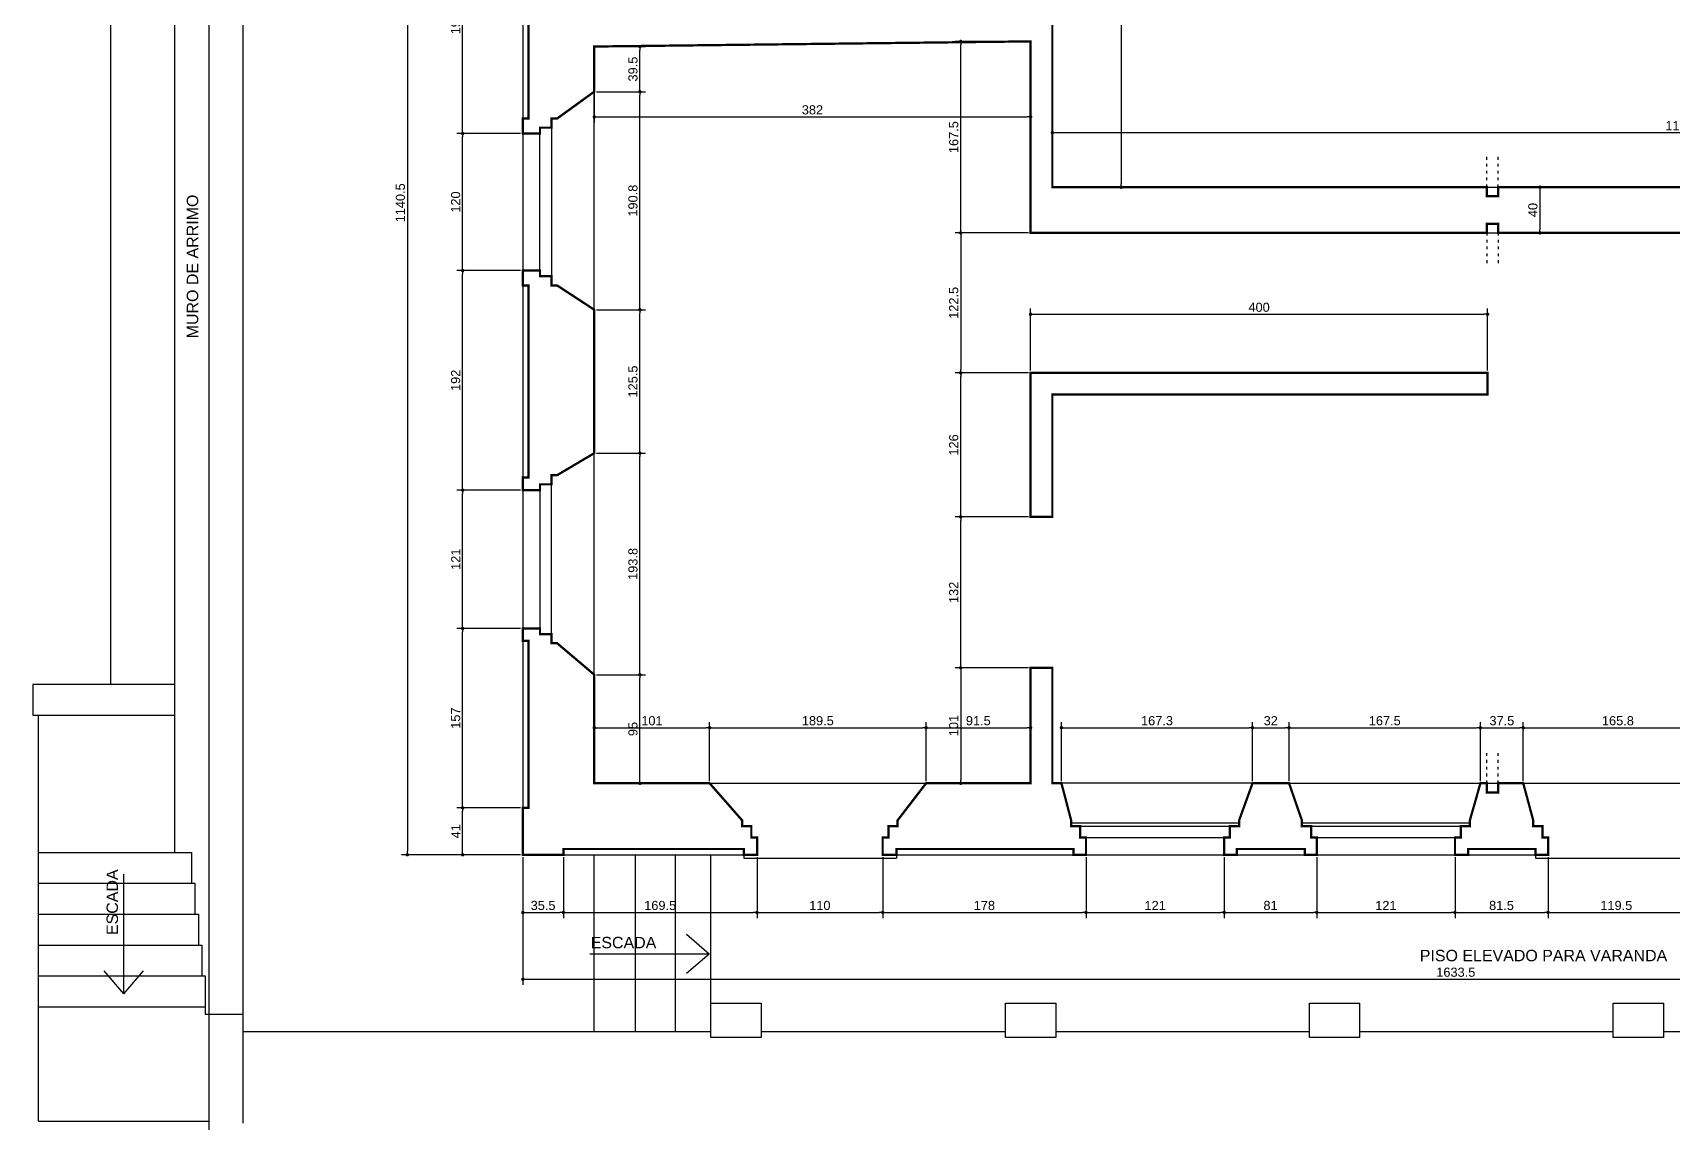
# Model space of a CAD drawing. Extents: x -6873 to 8611, y -8363 to -1732.
# Drawn here: x -6610 to -5174, y -5676 to -4723 of the extents above; entities that cross this region are included whole.
import ezdxf

# ---------------------------------------------------------------- set-up
doc = ezdxf.new("R2010")
doc.units = 0
doc.header["$PDMODE"] = 35
doc.linetypes.add('ACAD_ISO03W100', pattern=[30, 12, -18])
doc.layers.get('0').update_dxf_attribs({"linetype": 'CONTINUOUS'})
doc.layers.get('DEFPOINTS').update_dxf_attribs({"linetype": 'CONTINUOUS'})
for name, color, linetype in [('COTA', 7, 'CONTINUOUS'), ('PAREDE', 7, 'CONTINUOUS'), ('PAREDE_FINA', 7, 'CONTINUOUS')]:
    doc.layers.add(name, color=color, linetype=linetype)
doc.styles.add('TEXTO', font='ARIAL.TTF')
doc.dimstyles.new('COTA', dxfattribs={"dimtxt": 8, "dimasz": 3, "dimexe": 5, "dimexo": 2, "dimgap": 2, "dimtad": 1, "dimdec": 1, "dimtxsty": 'TEXTO', "dimblk1": 'DOT', "dimblk2": 'DOT', "dimsah": 1, "dimcen": 0, "dimclrd": 256, "dimclre": 256, "dimclrt": 256, "dimazin": 3, "dimtfac": 1, "dimtdec": 4, "dimtmove": 0, "dimatfit": 3, "dimtolj": 1, "dimtzin": 0})

# ---------------------------------------------------------------- blocks, each defined once
blk = doc.blocks.new('_DOT')
at = {"color": 0, "linetype": 'BYBLOCK'}
blk.add_line((-0.5, 0), (-1, 0), dxfattribs=at)
at = {"color": 0, "linetype": 'BYBLOCK', "const_width": 0.5}
blk.add_lwpolyline([(-0.25, 0, 1), (0.25, 0, 1)], format="xyb", close=True, dxfattribs=at)
blk = doc.blocks.new('*D1')
at = {"layer": 'COTA'}
for p, q in [((-6145.1, -5443.7), (-6145.1, -5497.2)), ((-5975.6, -5443.7), (-5975.6, -5497.2)), ((-6142.1, -5492.2), (-5978.6, -5492.2))]:
    blk.add_line(p, q, dxfattribs=at)
at = {"layer": 'DEFPOINTS', "color": 0}
for p in [(-6145.1, -5441.7), (-5975.6, -5441.7), (-5975.6, -5492.2)]:
    blk.add_point(p, dxfattribs=at)
at = {"layer": 'COTA', "xscale": 3, "yscale": 3, "zscale": 3, "rotation": 180}
blk.add_blockref('_DOT', (-6145.1, -5492.2), dxfattribs=at)
at = {"layer": 'COTA', "xscale": 3, "yscale": 3, "zscale": 3}
blk.add_blockref('_DOT', (-5975.6, -5492.2), dxfattribs=at)
at = {"layer": 'COTA', "insert": (-6060.4, -5486.1), "char_height": 8, "attachment_point": 5, "style": 'TEXTO'}
blk.add_mtext('\\A1;169.5', dxfattribs=at)
blk = doc.blocks.new('*D2')
at = {"layer": 'COTA'}
for p, q in [((-5975.6, -5443.7), (-5975.6, -5497.2)), ((-5865.6, -5443.7), (-5865.6, -5497.2)), ((-5972.6, -5492.2), (-5868.6, -5492.2))]:
    blk.add_line(p, q, dxfattribs=at)
at = {"layer": 'DEFPOINTS', "color": 0}
for p in [(-5975.6, -5441.7), (-5865.6, -5441.7), (-5865.6, -5492.2)]:
    blk.add_point(p, dxfattribs=at)
at = {"layer": 'COTA', "xscale": 3, "yscale": 3, "zscale": 3, "rotation": 180}
blk.add_blockref('_DOT', (-5975.6, -5492.2), dxfattribs=at)
at = {"layer": 'COTA', "xscale": 3, "yscale": 3, "zscale": 3}
blk.add_blockref('_DOT', (-5865.6, -5492.2), dxfattribs=at)
at = {"layer": 'COTA', "insert": (-5920.6, -5486.1), "char_height": 8, "attachment_point": 5, "style": 'TEXTO'}
blk.add_mtext('\\A1;110', dxfattribs=at)
blk = doc.blocks.new('*D3')
at = {"layer": 'COTA'}
for p, q in [((-5865.6, -5443.7), (-5865.6, -5497.2)), ((-5687.6, -5443.7), (-5687.6, -5497.2)), ((-5862.6, -5492.2), (-5690.6, -5492.2))]:
    blk.add_line(p, q, dxfattribs=at)
at = {"layer": 'DEFPOINTS', "color": 0}
for p in [(-5865.6, -5441.7), (-5687.6, -5441.7), (-5687.6, -5492.2)]:
    blk.add_point(p, dxfattribs=at)
at = {"layer": 'COTA', "xscale": 3, "yscale": 3, "zscale": 3, "rotation": 180}
blk.add_blockref('_DOT', (-5865.6, -5492.2), dxfattribs=at)
at = {"layer": 'COTA', "xscale": 3, "yscale": 3, "zscale": 3}
blk.add_blockref('_DOT', (-5687.6, -5492.2), dxfattribs=at)
at = {"layer": 'COTA', "insert": (-5776.6, -5486.1), "char_height": 8, "attachment_point": 5, "style": 'TEXTO'}
blk.add_mtext('\\A1;178', dxfattribs=at)
blk = doc.blocks.new('*D4')
at = {"layer": 'COTA'}
for p, q in [((-5687.6, -5443.7), (-5687.6, -5497.2)), ((-5566.6, -5443.7), (-5566.6, -5497.2)), ((-5684.6, -5492.2), (-5569.6, -5492.2))]:
    blk.add_line(p, q, dxfattribs=at)
at = {"layer": 'DEFPOINTS', "color": 0}
for p in [(-5687.6, -5441.7), (-5566.6, -5441.7), (-5566.6, -5492.2)]:
    blk.add_point(p, dxfattribs=at)
at = {"layer": 'COTA', "xscale": 3, "yscale": 3, "zscale": 3, "rotation": 180}
blk.add_blockref('_DOT', (-5687.6, -5492.2), dxfattribs=at)
at = {"layer": 'COTA', "xscale": 3, "yscale": 3, "zscale": 3}
blk.add_blockref('_DOT', (-5566.6, -5492.2), dxfattribs=at)
at = {"layer": 'COTA', "insert": (-5627.1, -5486.1), "char_height": 8, "attachment_point": 5, "style": 'TEXTO'}
blk.add_mtext('\\A1;121', dxfattribs=at)
blk = doc.blocks.new('*D5')
at = {"layer": 'COTA'}
for p, q in [((-5566.6, -5443.7), (-5566.6, -5497.2)), ((-5485.6, -5443.7), (-5485.6, -5497.2)), ((-5563.6, -5492.2), (-5488.6, -5492.2))]:
    blk.add_line(p, q, dxfattribs=at)
at = {"layer": 'DEFPOINTS', "color": 0}
for p in [(-5566.6, -5441.7), (-5485.6, -5441.7), (-5485.6, -5492.2)]:
    blk.add_point(p, dxfattribs=at)
at = {"layer": 'COTA', "xscale": 3, "yscale": 3, "zscale": 3, "rotation": 180}
blk.add_blockref('_DOT', (-5566.6, -5492.2), dxfattribs=at)
at = {"layer": 'COTA', "xscale": 3, "yscale": 3, "zscale": 3}
blk.add_blockref('_DOT', (-5485.6, -5492.2), dxfattribs=at)
at = {"layer": 'COTA', "insert": (-5526.1, -5486.1), "char_height": 8, "attachment_point": 5, "style": 'TEXTO'}
blk.add_mtext('\\A1;81', dxfattribs=at)
blk = doc.blocks.new('*D6')
at = {"layer": 'COTA'}
for p, q in [((-5485.6, -5443.7), (-5485.6, -5497.2)), ((-5364.6, -5443.7), (-5364.6, -5497.2)), ((-5482.6, -5492.2), (-5367.6, -5492.2))]:
    blk.add_line(p, q, dxfattribs=at)
at = {"layer": 'DEFPOINTS', "color": 0}
for p in [(-5485.6, -5441.7), (-5364.6, -5441.7), (-5364.6, -5492.2)]:
    blk.add_point(p, dxfattribs=at)
at = {"layer": 'COTA', "xscale": 3, "yscale": 3, "zscale": 3, "rotation": 180}
blk.add_blockref('_DOT', (-5485.6, -5492.2), dxfattribs=at)
at = {"layer": 'COTA', "xscale": 3, "yscale": 3, "zscale": 3}
blk.add_blockref('_DOT', (-5364.6, -5492.2), dxfattribs=at)
at = {"layer": 'COTA', "insert": (-5425.1, -5486.1), "char_height": 8, "attachment_point": 5, "style": 'TEXTO'}
blk.add_mtext('\\A1;121', dxfattribs=at)
blk = doc.blocks.new('*D7')
at = {"layer": 'COTA'}
for p, q in [((-6118.1, -5377.2), (-6118.1, -5325.6)), ((-6115.1, -5330.6), (-6020.1, -5330.6)), ((-6017.1, -5377.2), (-6017.1, -5325.6))]:
    blk.add_line(p, q, dxfattribs=at)
at = {"layer": 'DEFPOINTS', "color": 0}
for p in [(-6017.1, -5330.6), (-6118.1, -5379.2), (-6017.1, -5379.2)]:
    blk.add_point(p, dxfattribs=at)
at = {"layer": 'COTA', "xscale": 3, "yscale": 3, "zscale": 3, "rotation": 180}
blk.add_blockref('_DOT', (-6118.1, -5330.6), dxfattribs=at)
at = {"layer": 'COTA', "xscale": 3, "yscale": 3, "zscale": 3}
blk.add_blockref('_DOT', (-6017.1, -5330.6), dxfattribs=at)
at = {"layer": 'COTA', "insert": (-6067.6, -5324.5), "char_height": 8, "attachment_point": 5, "style": 'TEXTO'}
blk.add_mtext('\\A1;101', dxfattribs=at)
blk = doc.blocks.new('*D8')
at = {"layer": 'COTA'}
for p, q in [((-6017.1, -5377.2), (-6017.1, -5325.6)), ((-6014.1, -5330.6), (-5830.6, -5330.6)), ((-5827.6, -5377.2), (-5827.6, -5325.6))]:
    blk.add_line(p, q, dxfattribs=at)
at = {"layer": 'DEFPOINTS', "color": 0}
for p in [(-5827.6, -5330.6), (-6017.1, -5379.2), (-5827.6, -5379.2)]:
    blk.add_point(p, dxfattribs=at)
at = {"layer": 'COTA', "xscale": 3, "yscale": 3, "zscale": 3, "rotation": 180}
blk.add_blockref('_DOT', (-6017.1, -5330.6), dxfattribs=at)
at = {"layer": 'COTA', "xscale": 3, "yscale": 3, "zscale": 3}
blk.add_blockref('_DOT', (-5827.6, -5330.6), dxfattribs=at)
at = {"layer": 'COTA', "insert": (-5922.4, -5324.5), "char_height": 8, "attachment_point": 5, "style": 'TEXTO'}
blk.add_mtext('\\A1;189.5', dxfattribs=at)
blk = doc.blocks.new('*D9')
at = {"layer": 'COTA'}
for p, q in [((-5827.6, -5377.2), (-5827.6, -5325.6)), ((-5824.6, -5330.6), (-5739.1, -5330.6)), ((-5736.1, -5377.2), (-5736.1, -5325.6))]:
    blk.add_line(p, q, dxfattribs=at)
at = {"layer": 'DEFPOINTS', "color": 0}
for p in [(-5736.1, -5330.6), (-5827.6, -5379.2), (-5736.1, -5379.2)]:
    blk.add_point(p, dxfattribs=at)
at = {"layer": 'COTA', "xscale": 3, "yscale": 3, "zscale": 3, "rotation": 180}
blk.add_blockref('_DOT', (-5827.6, -5330.6), dxfattribs=at)
at = {"layer": 'COTA', "xscale": 3, "yscale": 3, "zscale": 3}
blk.add_blockref('_DOT', (-5736.1, -5330.6), dxfattribs=at)
at = {"layer": 'COTA', "insert": (-5781.9, -5324.5), "char_height": 8, "attachment_point": 5, "style": 'TEXTO'}
blk.add_mtext('\\A1;91.5', dxfattribs=at)
blk = doc.blocks.new('*D10')
at = {"layer": 'COTA'}
for p, q in [((-5709.1, -5377.2), (-5709.1, -5325.6)), ((-5706.1, -5330.6), (-5544.9, -5330.6)), ((-5541.9, -5377.2), (-5541.9, -5325.6))]:
    blk.add_line(p, q, dxfattribs=at)
at = {"layer": 'DEFPOINTS', "color": 0}
for p in [(-5541.9, -5330.6), (-5709.1, -5379.2), (-5541.9, -5379.2)]:
    blk.add_point(p, dxfattribs=at)
at = {"layer": 'COTA', "xscale": 3, "yscale": 3, "zscale": 3, "rotation": 180}
blk.add_blockref('_DOT', (-5709.1, -5330.6), dxfattribs=at)
at = {"layer": 'COTA', "xscale": 3, "yscale": 3, "zscale": 3}
blk.add_blockref('_DOT', (-5541.9, -5330.6), dxfattribs=at)
at = {"layer": 'COTA', "insert": (-5625.5, -5324.5), "char_height": 8, "attachment_point": 5, "style": 'TEXTO'}
blk.add_mtext('\\A1;167.3', dxfattribs=at)
blk = doc.blocks.new('*D11')
at = {"layer": 'COTA'}
for p, q in [((-5541.9, -5377.2), (-5541.9, -5325.6)), ((-5538.9, -5330.6), (-5512.9, -5330.6)), ((-5509.9, -5377.2), (-5509.9, -5325.6))]:
    blk.add_line(p, q, dxfattribs=at)
at = {"layer": 'DEFPOINTS', "color": 0}
for p in [(-5509.9, -5330.6), (-5541.9, -5379.2), (-5509.9, -5379.2)]:
    blk.add_point(p, dxfattribs=at)
at = {"layer": 'COTA', "xscale": 3, "yscale": 3, "zscale": 3, "rotation": 180}
blk.add_blockref('_DOT', (-5541.9, -5330.6), dxfattribs=at)
at = {"layer": 'COTA', "xscale": 3, "yscale": 3, "zscale": 3}
blk.add_blockref('_DOT', (-5509.9, -5330.6), dxfattribs=at)
at = {"layer": 'COTA', "insert": (-5525.9, -5324.5), "char_height": 8, "attachment_point": 5, "style": 'TEXTO'}
blk.add_mtext('\\A1;32', dxfattribs=at)
blk = doc.blocks.new('*D12')
at = {"layer": 'COTA'}
for p, q in [((-5509.9, -5377.2), (-5509.9, -5325.6)), ((-5506.9, -5330.6), (-5345.4, -5330.6)), ((-5342.4, -5377.2), (-5342.4, -5325.6))]:
    blk.add_line(p, q, dxfattribs=at)
at = {"layer": 'DEFPOINTS', "color": 0}
for p in [(-5342.4, -5330.6), (-5509.9, -5379.2), (-5342.4, -5379.2)]:
    blk.add_point(p, dxfattribs=at)
at = {"layer": 'COTA', "xscale": 3, "yscale": 3, "zscale": 3, "rotation": 180}
blk.add_blockref('_DOT', (-5509.9, -5330.6), dxfattribs=at)
at = {"layer": 'COTA', "xscale": 3, "yscale": 3, "zscale": 3}
blk.add_blockref('_DOT', (-5342.4, -5330.6), dxfattribs=at)
at = {"layer": 'COTA', "insert": (-5426.1, -5324.5), "char_height": 8, "attachment_point": 5, "style": 'TEXTO'}
blk.add_mtext('\\A1;167.5', dxfattribs=at)
blk = doc.blocks.new('*D13')
at = {"layer": 'COTA'}
for p, q in [((-5342.4, -5377.2), (-5342.4, -5325.6)), ((-5339.4, -5330.6), (-5307.9, -5330.6)), ((-5304.9, -5377.2), (-5304.9, -5325.6))]:
    blk.add_line(p, q, dxfattribs=at)
at = {"layer": 'DEFPOINTS', "color": 0}
for p in [(-5304.9, -5330.6), (-5342.4, -5379.2), (-5304.9, -5379.2)]:
    blk.add_point(p, dxfattribs=at)
at = {"layer": 'COTA', "xscale": 3, "yscale": 3, "zscale": 3, "rotation": 180}
blk.add_blockref('_DOT', (-5342.4, -5330.6), dxfattribs=at)
at = {"layer": 'COTA', "xscale": 3, "yscale": 3, "zscale": 3}
blk.add_blockref('_DOT', (-5304.9, -5330.6), dxfattribs=at)
at = {"layer": 'COTA', "insert": (-5323.6, -5324.5), "char_height": 8, "attachment_point": 5, "style": 'TEXTO'}
blk.add_mtext('\\A1;37.5', dxfattribs=at)
blk = doc.blocks.new('*D14')
at = {"layer": 'COTA'}
for p, q in [((-5304.9, -5377.2), (-5304.9, -5325.6)), ((-5301.9, -5330.6), (-5142.1, -5330.6)), ((-5139.1, -5377.2), (-5139.1, -5325.6))]:
    blk.add_line(p, q, dxfattribs=at)
at = {"layer": 'DEFPOINTS', "color": 0}
for p in [(-5139.1, -5330.6), (-5304.9, -5379.2), (-5139.1, -5379.2)]:
    blk.add_point(p, dxfattribs=at)
at = {"layer": 'COTA', "xscale": 3, "yscale": 3, "zscale": 3, "rotation": 180}
blk.add_blockref('_DOT', (-5304.9, -5330.6), dxfattribs=at)
at = {"layer": 'COTA', "xscale": 3, "yscale": 3, "zscale": 3}
blk.add_blockref('_DOT', (-5139.1, -5330.6), dxfattribs=at)
at = {"layer": 'COTA', "insert": (-5222, -5324.5), "char_height": 8, "attachment_point": 5, "style": 'TEXTO'}
blk.add_mtext('\\A1;165.8', dxfattribs=at)
blk = doc.blocks.new('*D19')
at = {"layer": 'COTA'}
for p, q in [((-5364.6, -5443.7), (-5364.6, -5497.2)), ((-5283.1, -5443.7), (-5283.1, -5497.2)), ((-5361.6, -5492.2), (-5286.1, -5492.2))]:
    blk.add_line(p, q, dxfattribs=at)
at = {"layer": 'DEFPOINTS', "color": 0}
for p in [(-5364.6, -5441.7), (-5283.1, -5441.7), (-5283.1, -5492.2)]:
    blk.add_point(p, dxfattribs=at)
at = {"layer": 'COTA', "xscale": 3, "yscale": 3, "zscale": 3, "rotation": 180}
blk.add_blockref('_DOT', (-5364.6, -5492.2), dxfattribs=at)
at = {"layer": 'COTA', "xscale": 3, "yscale": 3, "zscale": 3}
blk.add_blockref('_DOT', (-5283.1, -5492.2), dxfattribs=at)
at = {"layer": 'COTA', "insert": (-5323.9, -5486.1), "char_height": 8, "attachment_point": 5, "style": 'TEXTO'}
blk.add_mtext('\\A1;81.5', dxfattribs=at)
blk = doc.blocks.new('*D20')
at = {"layer": 'COTA'}
for p, q in [((-5283.1, -5443.7), (-5283.1, -5497.2)), ((-5163.6, -5443.7), (-5163.6, -5497.2)), ((-5280.1, -5492.2), (-5166.6, -5492.2))]:
    blk.add_line(p, q, dxfattribs=at)
at = {"layer": 'DEFPOINTS', "color": 0}
for p in [(-5283.1, -5441.7), (-5163.6, -5441.7), (-5163.6, -5492.2)]:
    blk.add_point(p, dxfattribs=at)
at = {"layer": 'COTA', "xscale": 3, "yscale": 3, "zscale": 3, "rotation": 180}
blk.add_blockref('_DOT', (-5283.1, -5492.2), dxfattribs=at)
at = {"layer": 'COTA', "xscale": 3, "yscale": 3, "zscale": 3}
blk.add_blockref('_DOT', (-5163.6, -5492.2), dxfattribs=at)
at = {"layer": 'COTA', "insert": (-5223.4, -5486.1), "char_height": 8, "attachment_point": 5, "style": 'TEXTO'}
blk.add_mtext('\\A1;119.5', dxfattribs=at)
blk = doc.blocks.new('*D32')
at = {"layer": 'COTA'}
for p, q in [((-6182.6, -5400.7), (-6238.3, -5400.7)), ((-6233.3, -5438.7), (-6233.3, -5403.7)), ((-6182.6, -5441.7), (-6238.3, -5441.7))]:
    blk.add_line(p, q, dxfattribs=at)
at = {"layer": 'DEFPOINTS', "color": 0}
for p in [(-6233.3, -5400.7), (-6180.6, -5400.7), (-6180.6, -5441.7)]:
    blk.add_point(p, dxfattribs=at)
at = {"layer": 'COTA', "xscale": 3, "yscale": 3, "zscale": 3}
for p, rotation in [((-6233.3, -5400.7), 90), ((-6233.3, -5441.7), 270)]:
    blk.add_blockref('_DOT', p, dxfattribs=dict(at, rotation=rotation))
at = {"layer": 'COTA', "insert": (-6239.3, -5421.2), "char_height": 8, "attachment_point": 5, "rotation": 90, "style": 'TEXTO'}
blk.add_mtext('\\A1;41', dxfattribs=at)
blk = doc.blocks.new('*D33')
at = {"layer": 'COTA'}
for p, q in [((-6182.6, -5243.7), (-6238.3, -5243.7)), ((-6233.3, -5397.7), (-6233.3, -5246.7)), ((-6182.6, -5400.7), (-6238.3, -5400.7))]:
    blk.add_line(p, q, dxfattribs=at)
at = {"layer": 'DEFPOINTS', "color": 0}
for p in [(-6233.3, -5243.7), (-6180.6, -5243.7), (-6180.6, -5400.7)]:
    blk.add_point(p, dxfattribs=at)
at = {"layer": 'COTA', "xscale": 3, "yscale": 3, "zscale": 3}
for p, rotation in [((-6233.3, -5243.7), 90), ((-6233.3, -5400.7), 270)]:
    blk.add_blockref('_DOT', p, dxfattribs=dict(at, rotation=rotation))
at = {"layer": 'COTA', "insert": (-6239.4, -5322.2), "char_height": 8, "attachment_point": 5, "rotation": 90, "style": 'TEXTO'}
blk.add_mtext('\\A1;157', dxfattribs=at)
blk = doc.blocks.new('*D34')
at = {"layer": 'COTA'}
for p, q in [((-6182.6, -5122.7), (-6238.3, -5122.7)), ((-6233.3, -5240.7), (-6233.3, -5125.7)), ((-6184.6, -5243.7), (-6238.3, -5243.7))]:
    blk.add_line(p, q, dxfattribs=at)
at = {"layer": 'DEFPOINTS', "color": 0}
for p in [(-6233.3, -5122.7), (-6180.6, -5122.7), (-6182.6, -5243.7)]:
    blk.add_point(p, dxfattribs=at)
at = {"layer": 'COTA', "xscale": 3, "yscale": 3, "zscale": 3}
for p, rotation in [((-6233.3, -5122.7), 90), ((-6233.3, -5243.7), 270)]:
    blk.add_blockref('_DOT', p, dxfattribs=dict(at, rotation=rotation))
at = {"layer": 'COTA', "insert": (-6239.3, -5183.2), "char_height": 8, "attachment_point": 5, "rotation": 90, "style": 'TEXTO'}
blk.add_mtext('\\A1;121', dxfattribs=at)
blk = doc.blocks.new('*D35')
at = {"layer": 'COTA'}
for p, q in [((-6182.6, -4930.7), (-6238.3, -4930.7)), ((-6233.3, -5119.7), (-6233.3, -4933.7)), ((-6182.6, -5122.7), (-6238.3, -5122.7))]:
    blk.add_line(p, q, dxfattribs=at)
at = {"layer": 'DEFPOINTS', "color": 0}
for p in [(-6233.3, -4930.7), (-6180.6, -4930.7), (-6180.6, -5122.7)]:
    blk.add_point(p, dxfattribs=at)
at = {"layer": 'COTA', "xscale": 3, "yscale": 3, "zscale": 3}
for p, rotation in [((-6233.3, -4930.7), 90), ((-6233.3, -5122.7), 270)]:
    blk.add_blockref('_DOT', p, dxfattribs=dict(at, rotation=rotation))
at = {"layer": 'COTA', "insert": (-6239.4, -5026.7), "char_height": 8, "attachment_point": 5, "rotation": 90, "style": 'TEXTO'}
blk.add_mtext('\\A1;192', dxfattribs=at)
blk = doc.blocks.new('*D36')
at = {"layer": 'COTA'}
for p, q in [((-6182.6, -4810.7), (-6238.3, -4810.7)), ((-6233.3, -4927.7), (-6233.3, -4813.7)), ((-6182.6, -4930.7), (-6238.3, -4930.7))]:
    blk.add_line(p, q, dxfattribs=at)
at = {"layer": 'DEFPOINTS', "color": 0}
for p in [(-6233.3, -4810.7), (-6180.6, -4810.7), (-6180.6, -4930.7)]:
    blk.add_point(p, dxfattribs=at)
at = {"layer": 'COTA', "xscale": 3, "yscale": 3, "zscale": 3}
for p, rotation in [((-6233.3, -4810.7), 90), ((-6233.3, -4930.7), 270)]:
    blk.add_blockref('_DOT', p, dxfattribs=dict(at, rotation=rotation))
at = {"layer": 'COTA', "insert": (-6239.4, -4870.7), "char_height": 8, "attachment_point": 5, "rotation": 90, "style": 'TEXTO'}
blk.add_mtext('\\A1;120', dxfattribs=at)
blk = doc.blocks.new('*D37')
at = {"layer": 'COTA'}
for p, q in [((-6116.1, -5284.2), (-6073.1, -5284.2)), ((-6078.1, -5376.2), (-6078.1, -5287.2)), ((-6116.1, -5379.2), (-6073.1, -5379.2))]:
    blk.add_line(p, q, dxfattribs=at)
at = {"layer": 'DEFPOINTS', "color": 0}
for p in [(-6118.1, -5284.2), (-6078.1, -5284.2), (-6118.1, -5379.2)]:
    blk.add_point(p, dxfattribs=at)
at = {"layer": 'COTA', "xscale": 3, "yscale": 3, "zscale": 3}
for p, rotation in [((-6078.1, -5284.2), 90), ((-6078.1, -5379.2), 270)]:
    blk.add_blockref('_DOT', p, dxfattribs=dict(at, rotation=rotation))
at = {"layer": 'COTA', "insert": (-6084.2, -5331.7), "char_height": 8, "attachment_point": 5, "rotation": 90, "style": 'TEXTO'}
blk.add_mtext('\\A1;95', dxfattribs=at)
blk = doc.blocks.new('*D38')
at = {"layer": 'COTA'}
for p, q in [((-6116.1, -5090.4), (-6073.1, -5090.4)), ((-6078.1, -5281.2), (-6078.1, -5093.4)), ((-6116.1, -5284.2), (-6073.1, -5284.2))]:
    blk.add_line(p, q, dxfattribs=at)
at = {"layer": 'DEFPOINTS', "color": 0}
for p in [(-6118.1, -5090.4), (-6078.1, -5090.4), (-6118.1, -5284.2)]:
    blk.add_point(p, dxfattribs=at)
at = {"layer": 'COTA', "xscale": 3, "yscale": 3, "zscale": 3}
for p, rotation in [((-6078.1, -5090.4), 90), ((-6078.1, -5284.2), 270)]:
    blk.add_blockref('_DOT', p, dxfattribs=dict(at, rotation=rotation))
at = {"layer": 'COTA', "insert": (-6084.2, -5187.3), "char_height": 8, "attachment_point": 5, "rotation": 90, "style": 'TEXTO'}
blk.add_mtext('\\A1;193.8', dxfattribs=at)
blk = doc.blocks.new('*D39')
at = {"layer": 'COTA'}
for p, q in [((-6116.1, -4964.9), (-6073.1, -4964.9)), ((-6078.1, -5087.4), (-6078.1, -4967.9)), ((-6116.1, -5090.4), (-6073.1, -5090.4))]:
    blk.add_line(p, q, dxfattribs=at)
at = {"layer": 'DEFPOINTS', "color": 0}
for p in [(-6118.1, -4964.9), (-6078.1, -4964.9), (-6118.1, -5090.4)]:
    blk.add_point(p, dxfattribs=at)
at = {"layer": 'COTA', "xscale": 3, "yscale": 3, "zscale": 3}
for p, rotation in [((-6078.1, -4964.9), 90), ((-6078.1, -5090.4), 270)]:
    blk.add_blockref('_DOT', p, dxfattribs=dict(at, rotation=rotation))
at = {"layer": 'COTA', "insert": (-6084.2, -5027.7), "char_height": 8, "attachment_point": 5, "rotation": 90, "style": 'TEXTO'}
blk.add_mtext('\\A1;125.5', dxfattribs=at)
blk = doc.blocks.new('*D40')
at = {"layer": 'COTA'}
for p, q in [((-6182.6, -4618.7), (-6238.3, -4618.7)), ((-6233.3, -4807.7), (-6233.3, -4621.7)), ((-6182.6, -4810.7), (-6238.3, -4810.7))]:
    blk.add_line(p, q, dxfattribs=at)
at = {"layer": 'DEFPOINTS', "color": 0}
for p in [(-6233.3, -4618.7), (-6180.6, -4618.7), (-6180.6, -4810.7)]:
    blk.add_point(p, dxfattribs=at)
at = {"layer": 'COTA', "xscale": 3, "yscale": 3, "zscale": 3}
for p, rotation in [((-6233.3, -4618.7), 90), ((-6233.3, -4810.7), 270)]:
    blk.add_blockref('_DOT', p, dxfattribs=dict(at, rotation=rotation))
at = {"layer": 'COTA', "insert": (-6239.4, -4714.7), "char_height": 8, "attachment_point": 5, "rotation": 90, "style": 'TEXTO'}
blk.add_mtext('\\A1;192', dxfattribs=at)
blk = doc.blocks.new('*D57')
at = {"layer": 'COTA'}
for p, q in [((-6116.1, -4774.2), (-6073.1, -4774.2)), ((-6078.1, -4961.9), (-6078.1, -4777.2)), ((-6116.1, -4964.9), (-6073.1, -4964.9))]:
    blk.add_line(p, q, dxfattribs=at)
at = {"layer": 'DEFPOINTS', "color": 0}
for p in [(-6118.1, -4774.2), (-6078.1, -4774.2), (-6118.1, -4964.9)]:
    blk.add_point(p, dxfattribs=at)
at = {"layer": 'COTA', "xscale": 3, "yscale": 3, "zscale": 3}
for p, rotation in [((-6078.1, -4774.2), 90), ((-6078.1, -4964.9), 270)]:
    blk.add_blockref('_DOT', p, dxfattribs=dict(at, rotation=rotation))
at = {"layer": 'COTA', "insert": (-6084.2, -4869.5), "char_height": 8, "attachment_point": 5, "rotation": 90, "style": 'TEXTO'}
blk.add_mtext('\\A1;190.8', dxfattribs=at)
blk = doc.blocks.new('*D58')
at = {"layer": 'COTA'}
for p, q in [((-6116.1, -4734.7), (-6073.1, -4734.7)), ((-6078.1, -4771.2), (-6078.1, -4737.7)), ((-6116.1, -4774.2), (-6073.1, -4774.2))]:
    blk.add_line(p, q, dxfattribs=at)
at = {"layer": 'DEFPOINTS', "color": 0}
for p in [(-6118.1, -4734.7), (-6078.1, -4734.7), (-6118.1, -4774.2)]:
    blk.add_point(p, dxfattribs=at)
at = {"layer": 'COTA', "xscale": 3, "yscale": 3, "zscale": 3}
for p, rotation in [((-6078.1, -4734.7), 90), ((-6078.1, -4774.2), 270)]:
    blk.add_blockref('_DOT', p, dxfattribs=dict(at, rotation=rotation))
at = {"layer": 'COTA', "insert": (-6084.2, -4754.4), "char_height": 8, "attachment_point": 5, "rotation": 90, "style": 'TEXTO'}
blk.add_mtext('\\A1;39.5', dxfattribs=at)
blk = doc.blocks.new('*D62')
at = {"layer": 'COTA'}
for p, q in [((-5736.1, -4732.2), (-5736.1, -4801.2)), ((-6118.1, -4736.7), (-6118.1, -4801.2)), ((-6115.1, -4796.2), (-5739.1, -4796.2))]:
    blk.add_line(p, q, dxfattribs=at)
at = {"layer": 'DEFPOINTS', "color": 0}
for p in [(-6118.1, -4734.7), (-5736.1, -4730.2), (-5736.1, -4796.2)]:
    blk.add_point(p, dxfattribs=at)
at = {"layer": 'COTA', "xscale": 3, "yscale": 3, "zscale": 3, "rotation": 180}
blk.add_blockref('_DOT', (-6118.1, -4796.2), dxfattribs=at)
at = {"layer": 'COTA', "xscale": 3, "yscale": 3, "zscale": 3}
blk.add_blockref('_DOT', (-5736.1, -4796.2), dxfattribs=at)
at = {"layer": 'COTA', "insert": (-5927.1, -4790.1), "char_height": 8, "attachment_point": 5, "style": 'TEXTO'}
blk.add_mtext('\\A1;382', dxfattribs=at)
blk = doc.blocks.new('*D63')
at = {"layer": 'COTA'}
for p, q in [((-5738.1, -5278.2), (-5802.3, -5278.2)), ((-5797.3, -5281.2), (-5797.3, -5376.2)), ((-5738.1, -5379.2), (-5802.3, -5379.2))]:
    blk.add_line(p, q, dxfattribs=at)
at = {"layer": 'DEFPOINTS', "color": 0}
for p in [(-5736.1, -5278.2), (-5797.3, -5379.2), (-5736.1, -5379.2)]:
    blk.add_point(p, dxfattribs=at)
at = {"layer": 'COTA', "xscale": 3, "yscale": 3, "zscale": 3}
for p, rotation in [((-5797.3, -5278.2), 90), ((-5797.3, -5379.2), 270)]:
    blk.add_blockref('_DOT', p, dxfattribs=dict(at, rotation=rotation))
at = {"layer": 'COTA', "insert": (-5803.4, -5328.7), "char_height": 8, "attachment_point": 5, "rotation": 90, "style": 'TEXTO'}
blk.add_mtext('\\A1;101', dxfattribs=at)
blk = doc.blocks.new('*D64')
at = {"layer": 'COTA'}
for p, q in [((-5738.1, -5146.2), (-5802.3, -5146.2)), ((-5797.3, -5275.2), (-5797.3, -5149.2)), ((-5738.1, -5278.2), (-5802.3, -5278.2))]:
    blk.add_line(p, q, dxfattribs=at)
at = {"layer": 'DEFPOINTS', "color": 0}
for p in [(-5797.3, -5146.2), (-5736.1, -5146.2), (-5736.1, -5278.2)]:
    blk.add_point(p, dxfattribs=at)
at = {"layer": 'COTA', "xscale": 3, "yscale": 3, "zscale": 3}
for p, rotation in [((-5797.3, -5146.2), 90), ((-5797.3, -5278.2), 270)]:
    blk.add_blockref('_DOT', p, dxfattribs=dict(at, rotation=rotation))
at = {"layer": 'COTA', "insert": (-5803.4, -5212.2), "char_height": 8, "attachment_point": 5, "rotation": 90, "style": 'TEXTO'}
blk.add_mtext('\\A1;132', dxfattribs=at)
blk = doc.blocks.new('*D65')
at = {"layer": 'COTA'}
for p, q in [((-5738.1, -5020.2), (-5802.3, -5020.2)), ((-5797.3, -5143.2), (-5797.3, -5023.2)), ((-5738.1, -5146.2), (-5802.3, -5146.2))]:
    blk.add_line(p, q, dxfattribs=at)
at = {"layer": 'DEFPOINTS', "color": 0}
for p in [(-5797.3, -5020.2), (-5736.1, -5020.2), (-5736.1, -5146.2)]:
    blk.add_point(p, dxfattribs=at)
at = {"layer": 'COTA', "xscale": 3, "yscale": 3, "zscale": 3}
for p, rotation in [((-5797.3, -5020.2), 90), ((-5797.3, -5146.2), 270)]:
    blk.add_blockref('_DOT', p, dxfattribs=dict(at, rotation=rotation))
at = {"layer": 'COTA', "insert": (-5803.4, -5083.2), "char_height": 8, "attachment_point": 5, "rotation": 90, "style": 'TEXTO'}
blk.add_mtext('\\A1;126', dxfattribs=at)
blk = doc.blocks.new('*D66')
at = {"layer": 'COTA'}
for p, q in [((-5738.1, -4897.7), (-5802.3, -4897.7)), ((-5797.3, -4900.7), (-5797.3, -5017.2)), ((-5738.1, -5020.2), (-5802.3, -5020.2))]:
    blk.add_line(p, q, dxfattribs=at)
at = {"layer": 'DEFPOINTS', "color": 0}
for p in [(-5736.1, -4897.7), (-5797.3, -5020.2), (-5736.1, -5020.2)]:
    blk.add_point(p, dxfattribs=at)
at = {"layer": 'COTA', "xscale": 3, "yscale": 3, "zscale": 3}
for p, rotation in [((-5797.3, -4897.7), 90), ((-5797.3, -5020.2), 270)]:
    blk.add_blockref('_DOT', p, dxfattribs=dict(at, rotation=rotation))
at = {"layer": 'COTA', "insert": (-5803.4, -4958.9), "char_height": 8, "attachment_point": 5, "rotation": 90, "style": 'TEXTO'}
blk.add_mtext('\\A1;122.5', dxfattribs=at)
blk = doc.blocks.new('*D67')
at = {"layer": 'COTA'}
for p, q in [((-5738.1, -4730.2), (-5802.3, -4730.2)), ((-5797.3, -4894.7), (-5797.3, -4733.2)), ((-5738.1, -4897.7), (-5802.3, -4897.7))]:
    blk.add_line(p, q, dxfattribs=at)
at = {"layer": 'DEFPOINTS', "color": 0}
for p in [(-5797.3, -4730.2), (-5736.1, -4730.2), (-5736.1, -4897.7)]:
    blk.add_point(p, dxfattribs=at)
at = {"layer": 'COTA', "xscale": 3, "yscale": 3, "zscale": 3}
for p, rotation in [((-5797.3, -4730.2), 90), ((-5797.3, -4897.7), 270)]:
    blk.add_blockref('_DOT', p, dxfattribs=dict(at, rotation=rotation))
at = {"layer": 'COTA', "insert": (-5803.4, -4813.9), "char_height": 8, "attachment_point": 5, "rotation": 90, "style": 'TEXTO'}
blk.add_mtext('\\A1;167.5', dxfattribs=at)
blk = doc.blocks.new('*D70')
at = {"layer": 'COTA'}
for p, q in [((-5715.1, -4492.7), (-5651.9, -4492.7)), ((-5656.9, -4495.7), (-5656.9, -4854.7)), ((-5715.1, -4857.7), (-5651.9, -4857.7))]:
    blk.add_line(p, q, dxfattribs=at)
at = {"layer": 'DEFPOINTS', "color": 0}
for p in [(-5717.1, -4492.7), (-5717.1, -4857.7), (-5656.9, -4857.7)]:
    blk.add_point(p, dxfattribs=at)
at = {"layer": 'COTA', "xscale": 3, "yscale": 3, "zscale": 3}
for p, rotation in [((-5656.9, -4492.7), 90), ((-5656.9, -4857.7), 270)]:
    blk.add_blockref('_DOT', p, dxfattribs=dict(at, rotation=rotation))
at = {"layer": 'COTA', "insert": (-5663, -4675.2), "char_height": 8, "attachment_point": 5, "rotation": 90, "style": 'TEXTO'}
blk.add_mtext('\\A1;365', dxfattribs=at)
blk = doc.blocks.new('*D71')
at = {"layer": 'COTA'}
for p, q in [((-5324.9, -4857.7), (-5285.3, -4857.7)), ((-5290.3, -4860.7), (-5290.3, -4894.7)), ((-5324.9, -4897.7), (-5285.3, -4897.7))]:
    blk.add_line(p, q, dxfattribs=at)
at = {"layer": 'DEFPOINTS', "color": 0}
for p in [(-5326.9, -4857.7), (-5326.9, -4897.7), (-5290.3, -4897.7)]:
    blk.add_point(p, dxfattribs=at)
at = {"layer": 'COTA', "xscale": 3, "yscale": 3, "zscale": 3}
for p, rotation in [((-5290.3, -4857.7), 90), ((-5290.3, -4897.7), 270)]:
    blk.add_blockref('_DOT', p, dxfattribs=dict(at, rotation=rotation))
at = {"layer": 'COTA', "insert": (-5296.4, -4877.7), "char_height": 8, "attachment_point": 5, "rotation": 90, "style": 'TEXTO'}
blk.add_mtext('\\A1;40', dxfattribs=at)
blk = doc.blocks.new('*D73')
at = {"layer": 'COTA'}
for p, q in [((-5736.1, -5018.2), (-5736.1, -4963.9)), ((-5336.1, -5018.2), (-5336.1, -4963.9)), ((-5733.1, -4968.9), (-5339.1, -4968.9))]:
    blk.add_line(p, q, dxfattribs=at)
at = {"layer": 'DEFPOINTS', "color": 0}
for p in [(-5336.1, -4968.9), (-5736.1, -5020.2), (-5336.1, -5020.2)]:
    blk.add_point(p, dxfattribs=at)
at = {"layer": 'COTA', "xscale": 3, "yscale": 3, "zscale": 3, "rotation": 180}
blk.add_blockref('_DOT', (-5736.1, -4968.9), dxfattribs=at)
at = {"layer": 'COTA', "xscale": 3, "yscale": 3, "zscale": 3}
blk.add_blockref('_DOT', (-5336.1, -4968.9), dxfattribs=at)
at = {"layer": 'COTA', "insert": (-5536.1, -4962.8), "char_height": 8, "attachment_point": 5, "style": 'TEXTO'}
blk.add_mtext('\\A1;400', dxfattribs=at)
blk = doc.blocks.new('*D108')
at = {"layer": 'COTA'}
for p, q in [((-6180.6, -5443.7), (-6180.6, -5497.2)), ((-6145.1, -5443.7), (-6145.1, -5497.2)), ((-6177.6, -5492.2), (-6148.1, -5492.2))]:
    blk.add_line(p, q, dxfattribs=at)
at = {"layer": 'DEFPOINTS', "color": 0}
for p in [(-6180.6, -5441.7), (-6145.1, -5441.7), (-6145.1, -5492.2)]:
    blk.add_point(p, dxfattribs=at)
at = {"layer": 'COTA', "xscale": 3, "yscale": 3, "zscale": 3, "rotation": 180}
blk.add_blockref('_DOT', (-6180.6, -5492.2), dxfattribs=at)
at = {"layer": 'COTA', "xscale": 3, "yscale": 3, "zscale": 3}
blk.add_blockref('_DOT', (-6145.1, -5492.2), dxfattribs=at)
at = {"layer": 'COTA', "insert": (-6162.9, -5486.1), "char_height": 8, "attachment_point": 5, "style": 'TEXTO'}
blk.add_mtext('\\A1;35.5', dxfattribs=at)
blk = doc.blocks.new('*D133')
at = {"layer": 'COTA'}
for p, q in [((-5717.1, -4855.7), (-5717.1, -4805)), ((-4609.6, -4855.7), (-4609.6, -4805)), ((-5714.1, -4810), (-4612.6, -4810))]:
    blk.add_line(p, q, dxfattribs=at)
at = {"layer": 'DEFPOINTS', "color": 0}
for p in [(-4609.6, -4810), (-5717.1, -4857.7), (-4609.6, -4857.7)]:
    blk.add_point(p, dxfattribs=at)
at = {"layer": 'COTA', "xscale": 3, "yscale": 3, "zscale": 3, "rotation": 180}
blk.add_blockref('_DOT', (-5717.1, -4810), dxfattribs=at)
at = {"layer": 'COTA', "xscale": 3, "yscale": 3, "zscale": 3}
blk.add_blockref('_DOT', (-4609.6, -4810), dxfattribs=at)
at = {"layer": 'COTA', "insert": (-5163.4, -4803.9), "char_height": 8, "attachment_point": 5, "style": 'TEXTO'}
blk.add_mtext('\\A1;1107.5', dxfattribs=at)
blk = doc.blocks.new('*D134')
at = {"layer": 'COTA'}
for p, q in [((-6180.6, -5443.7), (-6180.6, -5555.6)), ((-4547.1, -5443.7), (-4547.1, -5555.6)), ((-6177.6, -5550.6), (-4550.1, -5550.6))]:
    blk.add_line(p, q, dxfattribs=at)
at = {"layer": 'DEFPOINTS', "color": 0}
for p in [(-6180.6, -5441.7), (-4547.1, -5441.7), (-4547.1, -5550.6)]:
    blk.add_point(p, dxfattribs=at)
at = {"layer": 'COTA', "xscale": 3, "yscale": 3, "zscale": 3, "rotation": 180}
blk.add_blockref('_DOT', (-6180.6, -5550.6), dxfattribs=at)
at = {"layer": 'COTA', "xscale": 3, "yscale": 3, "zscale": 3}
blk.add_blockref('_DOT', (-4547.1, -5550.6), dxfattribs=at)
at = {"layer": 'COTA', "insert": (-5363.9, -5544.5), "char_height": 8, "attachment_point": 5, "style": 'TEXTO'}
blk.add_mtext('\\A1;1633.5', dxfattribs=at)
blk = doc.blocks.new('*D135')
at = {"layer": 'COTA'}
for p, q in [((-6182.6, -4301.2), (-6286.7, -4301.2)), ((-6281.7, -4304.2), (-6281.7, -5438.7)), ((-6182.6, -5441.7), (-6286.7, -5441.7))]:
    blk.add_line(p, q, dxfattribs=at)
at = {"layer": 'DEFPOINTS', "color": 0}
for p in [(-6180.6, -4301.2), (-6281.7, -5441.7), (-6180.6, -5441.7)]:
    blk.add_point(p, dxfattribs=at)
at = {"layer": 'COTA', "xscale": 3, "yscale": 3, "zscale": 3}
for p, rotation in [((-6281.7, -4301.2), 90), ((-6281.7, -5441.7), 270)]:
    blk.add_blockref('_DOT', p, dxfattribs=dict(at, rotation=rotation))
at = {"layer": 'COTA', "insert": (-6287.8, -4871.4), "char_height": 8, "attachment_point": 5, "rotation": 90, "style": 'TEXTO'}
blk.add_mtext('\\A1;1140.5', dxfattribs=at)

msp = doc.modelspace()

# ---------------------------------------------------------------- linework, layer by layer
at = {"layer": 'PAREDE', "const_width": 2}
for points in [[(-5717.11, -4492.66), (-5717.11, -4857.66), (-5336.86, -4857.66), (-5336.86, -4865.66), (-5326.86, -4865.66), (-5326.86, -4857.66), (-4924.61, -4857.66)], [(-4924.61, -4897.66), (-5326.86, -4897.66), (-5326.86, -4889.66), (-5336.86, -4889.66), (-5336.86, -4897.66), (-5736.11, -4897.66), (-5736.11, -4730.16), (-6118.11, -4734.66), (-6118.11, -4774.16), (-6150.61, -4797.66), (-6155.61, -4797.66), (-6155.61, -4805.66), (-6165.61, -4805.66), (-6165.61, -4810.66), (-6180.61, -4810.66), (-6180.61, -4797.66), (-6175.61, -4797.66), (-6175.61, -4629.66)]]:
    msp.add_lwpolyline(points, dxfattribs=at)
for points in [[(-6180.61, -5122.66), (-6165.61, -5122.66), (-6165.61, -5117.66), (-6155.61, -5117.66), (-6155.61, -5109.66), (-6150.61, -5109.66), (-6118.11, -5090.41), (-6118.11, -4964.91), (-6150.61, -4943.66), (-6155.61, -4943.66), (-6155.61, -4935.66), (-6165.61, -4935.66), (-6165.61, -4930.66), (-6180.61, -4930.66), (-6180.61, -4943.66), (-6175.61, -4943.66), (-6175.61, -5111.66), (-6180.61, -5111.66)], [(-5717.11, -5039.16), (-5717.11, -5146.16), (-5736.11, -5146.16), (-5736.11, -5020.16), (-5336.11, -5020.16), (-5336.11, -5039.16)], [(-5975.61, -5441.66), (-5987.11, -5441.66), (-5987.11, -5436.66), (-6145.11, -5436.66), (-6145.11, -5441.66), (-6180.61, -5441.66), (-6180.61, -5400.66), (-6175.61, -5400.66), (-6175.61, -5254.66), (-6180.61, -5254.66), (-6180.61, -5243.66), (-6165.61, -5243.66), (-6165.61, -5248.66), (-6155.61, -5248.66), (-6155.61, -5256.66), (-6150.61, -5256.66), (-6118.11, -5284.16), (-6118.11, -5379.16), (-6017.11, -5379.16), (-5988.61, -5411.66), (-5988.61, -5416.66), (-5980.61, -5416.66), (-5980.61, -5426.66), (-5975.61, -5426.66)], [(-5852.61, -5411.66), (-5827.61, -5379.16), (-5736.11, -5379.16), (-5736.11, -5278.16), (-5717.11, -5278.16), (-5717.11, -5379.16), (-5709.11, -5379.16), (-5700.61, -5411.66), (-5700.61, -5416.66), (-5692.61, -5416.66), (-5692.61, -5426.66), (-5687.61, -5426.66), (-5687.61, -5441.66), (-5698.61, -5441.66), (-5698.61, -5436.66), (-5853.61, -5436.66), (-5853.61, -5441.66), (-5865.61, -5441.66), (-5865.61, -5426.66), (-5860.61, -5426.66), (-5860.61, -5416.66), (-5852.61, -5416.66)], [(-5553.61, -5411.66), (-5541.86, -5379.16), (-5509.86, -5379.16), (-5498.61, -5411.66), (-5498.61, -5416.66), (-5490.61, -5416.66), (-5490.61, -5426.66), (-5485.61, -5426.66), (-5485.61, -5441.66), (-5496.11, -5441.66), (-5496.11, -5436.66), (-5555.61, -5436.66), (-5555.61, -5441.66), (-5566.61, -5441.66), (-5566.61, -5426.66), (-5561.61, -5426.66), (-5561.61, -5416.66), (-5553.61, -5416.66)], [(-5296.11, -5411.66), (-5296.11, -5416.66), (-5288.11, -5416.66), (-5288.11, -5426.66), (-5283.11, -5426.66), (-5283.11, -5441.66), (-5294.11, -5441.66), (-5294.11, -5436.66), (-5353.11, -5436.66), (-5353.11, -5441.66), (-5364.61, -5441.66), (-5364.61, -5426.66), (-5359.61, -5426.66), (-5359.61, -5416.66), (-5351.61, -5416.66), (-5351.61, -5411.66), (-5342.36, -5379.16), (-5336.86, -5379.16), (-5336.86, -5387.16), (-5326.86, -5387.16), (-5326.86, -5379.16), (-5304.86, -5379.16)]]:
    msp.add_lwpolyline(points, close=True, dxfattribs=at)
at = {"layer": 'PAREDE_FINA'}
for p, q in [((-6530.02, -5563.25), (-6530.02, -5458.63)), ((-6017.39, -5528.54), (-6122.01, -5528.54))]:
    msp.add_line(p, q, dxfattribs=at)
for points in [[(-6541.61, -4225.66), (-6541.61, -5292.66)], [(-6485.61, -4225.66), (-6485.61, -5439.66)], [(-6455.61, -4225.66), (-6455.61, -5969.66)], [(-6425.61, -4225.66), (-6425.61, -5676.66)], [(-6180.61, -4629.66), (-6180.61, -4797.66)], [(-6118.11, -4964.91), (-6118.11, -4774.16)], [(-6155.61, -4805.66), (-6155.61, -4935.66)], [(-6180.61, -4810.66), (-6180.61, -4930.66)], [(-6165.61, -4930.66), (-6165.61, -4810.66)], [(-5336.86, -4857.66), (-5326.86, -4857.66)], [(-5336.86, -4897.66), (-5326.86, -4897.66)], [(-6180.61, -4943.66), (-6180.61, -5111.66)], [(-6118.11, -5284.16), (-6118.11, -5090.41)], [(-6180.61, -5122.66), (-6180.61, -5243.66)], [(-6165.61, -5122.66), (-6165.61, -5243.66)], [(-6155.61, -5248.66), (-6155.61, -5117.66)], [(-6180.61, -5254.66), (-6180.61, -5400.66)], [(-6609.61, -5292.66), (-6609.61, -5319.66)], [(-6485.61, -5292.66), (-6609.61, -5292.66)], [(-6609.61, -5319.66), (-6485.61, -5319.66)], [(-6604.61, -5674.66), (-6604.61, -5319.66)], [(-6017.11, -5379.16), (-5827.61, -5379.16)], [(-5541.86, -5379.16), (-5709.11, -5379.16)], [(-5509.86, -5379.16), (-5342.36, -5379.16)], [(-5336.86, -5379.16), (-5326.86, -5379.16)], [(-5304.86, -5379.16), (-5139.11, -5379.16)], [(-5700.61, -5413.66), (-5553.61, -5413.66)], [(-5692.61, -5416.66), (-5561.61, -5416.66)], [(-5498.61, -5413.66), (-5351.61, -5413.66)], [(-5490.61, -5416.66), (-5359.61, -5416.66)], [(-5687.61, -5426.66), (-5566.61, -5426.66)], [(-5485.61, -5426.66), (-5364.61, -5426.66)], [(-6604.61, -5439.66), (-6470.61, -5439.66)], [(-6470.61, -5439.66), (-6470.61, -5466.66)], [(-6145.11, -5441.66), (-5987.11, -5441.66)], [(-6118.11, -5596.66), (-6118.11, -5441.66)], [(-6082.11, -5596.66), (-6082.11, -5441.66)], [(-6047.11, -5596.66), (-6047.11, -5441.66)], [(-6016.11, -5571.66), (-6016.11, -5441.66)], [(-5987.11, -5441.66), (-5987.11, -5444.66), (-5853.61, -5444.66), (-5853.61, -5444.66)], [(-5853.61, -5441.66), (-5853.61, -5444.66)], [(-5853.61, -5441.66), (-5698.61, -5441.66)], [(-5687.61, -5441.66), (-5566.61, -5441.66)], [(-5555.61, -5441.66), (-5496.11, -5441.66)], [(-5485.61, -5441.66), (-5364.61, -5441.66)], [(-5353.11, -5441.66), (-5294.11, -5441.66)], [(-5294.11, -5441.66), (-5294.11, -5444.66), (-5152.61, -5444.66), (-5152.61, -5441.66)], [(-6604.61, -5466.66), (-6467.61, -5466.66)], [(-6467.61, -5466.66), (-6467.61, -5493.66)], [(-6604.61, -5493.66), (-6464.61, -5493.66)], [(-6464.61, -5493.66), (-6464.61, -5520.66)], [(-6604.61, -5520.66), (-6461.61, -5520.66)], [(-6461.61, -5520.66), (-6461.61, -5547.66)], [(-6017.39, -5528.54), (-6037.32, -5511.35)], [(-6017.39, -5528.54), (-6037.32, -5545.72)], [(-6604.61, -5547.66), (-6458.61, -5547.66)], [(-6530.02, -5563.25), (-6547.2, -5543.32)], [(-6530.02, -5563.25), (-6512.83, -5543.32)], [(-6458.61, -5547.66), (-6458.61, -5581.19), (-6425.61, -5581.19)], [(-6604.61, -5574.66), (-6458.61, -5574.66)], [(-6016.11, -5596.66), (-6425.61, -5596.66)], [(-5758.11, -5596.66), (-5972.11, -5596.66)], [(-5492.11, -5596.66), (-5714.11, -5596.66)], [(-5226.11, -5596.66), (-5448.11, -5596.66)], [(-4959.11, -5596.66), (-5182.11, -5596.66)], [(-6604.61, -5674.66), (-6455.61, -5674.66)]]:
    msp.add_lwpolyline(points, dxfattribs=at)
at = {"layer": 'PAREDE_FINA', "linetype": 'ACAD_ISO03W100', "ltscale": 0.2}
for points in [[(-5336.86, -4857.66), (-5336.86, -4827.66)], [(-5326.86, -4857.66), (-5326.86, -4827.66)], [(-5336.86, -4897.66), (-5336.86, -4927.66)], [(-5326.86, -4897.66), (-5326.86, -4927.66)], [(-5336.86, -5379.16), (-5336.86, -5349.16)], [(-5326.86, -5379.16), (-5326.86, -5349.16)]]:
    msp.add_lwpolyline(points, dxfattribs=at)
at = {"layer": 'PAREDE_FINA'}
for points in [[(-5972.11, -5596.66), (-5972.11, -5601.66), (-6016.11, -5601.66), (-6016.11, -5571.66), (-5972.11, -5571.66)], [(-5714.11, -5596.66), (-5714.11, -5601.66), (-5758.11, -5601.66), (-5758.11, -5571.66), (-5714.11, -5571.66)], [(-5448.11, -5596.66), (-5448.11, -5601.66), (-5492.11, -5601.66), (-5492.11, -5571.66), (-5448.11, -5571.66)], [(-5182.11, -5596.66), (-5182.11, -5601.66), (-5226.11, -5601.66), (-5226.11, -5571.66), (-5182.11, -5571.66)]]:
    msp.add_lwpolyline(points, close=True, dxfattribs=at)

# ---------------------------------------------------------------- texts
at = {"layer": 'PAREDE_FINA', "style": 'TEXTO'}
for s, p in [('MURO DE ARRIMO', (-6464.82, -4989.93)), ('ESCADA', (-6535.03, -5511.96))]:
    msp.add_text(s, height=10, rotation=90, dxfattribs=at).set_placement(p)
for s, p in [('ESCADA', (-6121.18, -5523.52)), ('PISO ELEVADO PARA VARANDA', (-5395.4, -5534.89))]:
    msp.add_text(s, height=10, dxfattribs=at).set_placement(p)

# ---------------------------------------------------------------- dimensions: what is measured, and where the dimension line sits
at = {"layer": 'COTA'}
for base, p1, p2, picture, middle in [((-6281.75, -5441.66), (-6180.61, -4301.16), (-6180.61, -5441.66), '*D135', (-6287.83, -4871.41)), ((-5656.93, -4857.66), (-5717.11, -4492.66), (-5717.11, -4857.66), '*D70', (-5663.02, -4675.16)), ((-6233.3, -4618.66), (-6180.61, -4810.66), (-6180.61, -4618.66), '*D40', (-6239.38, -4714.66)), ((-6078.09, -4734.66), (-6118.11, -4774.16), (-6118.11, -4734.66), '*D58', (-6084.18, -4754.41)), ((-5797.28, -4730.16), (-5736.11, -4897.66), (-5736.11, -4730.16), '*D67', (-5803.36, -4813.91)), ((-6078.09367784, -4774.16122765), (-6118.10544906, -4964.91122765), (-6118.10544906, -4774.16122765), '*D57', (-6084.17826174, -4869.53622765)), ((-6233.3, -4810.66), (-6180.61, -4930.66), (-6180.61, -4810.66), '*D36', (-6239.38, -4870.66)), ((-5290.27, -4897.66), (-5326.86, -4857.66), (-5326.86, -4897.66), '*D71', (-5296.35, -4877.66)), ((-5797.28, -5020.16), (-5736.11, -4897.66), (-5736.11, -5020.16), '*D66', (-5803.36, -4958.91)), ((-6233.3, -4930.66), (-6180.61, -5122.66), (-6180.61, -4930.66), '*D35', (-6239.38, -5026.66)), ((-6078.09, -4964.91), (-6118.11, -5090.41), (-6118.11, -4964.91), '*D39', (-6084.18, -5027.66)), ((-5797.28, -5020.16), (-5736.11, -5146.16), (-5736.11, -5020.16), '*D65', (-5803.36, -5083.16)), ((-6078.09367784, -5090.41122765), (-6118.10544906, -5284.16122765), (-6118.10544906, -5090.41122765), '*D38', (-6084.18099026, -5187.28622765)), ((-6233.3, -5122.66), (-6182.61, -5243.66), (-6180.61, -5122.66), '*D34', (-6239.31, -5183.16)), ((-5797.28, -5146.16), (-5736.11, -5278.16), (-5736.11, -5146.16), '*D64', (-5803.36, -5212.16)), ((-6233.3, -5243.66), (-6180.61, -5400.66), (-6180.61, -5243.66), '*D33', (-6239.38, -5322.16)), ((-5797.28, -5379.16), (-5736.11, -5278.16), (-5736.11, -5379.16), '*D63', (-5803.36, -5328.66)), ((-6078.09, -5284.16), (-6118.11, -5379.16), (-6118.11, -5284.16), '*D37', (-6084.18, -5331.66)), ((-6233.3, -5400.66), (-6180.61, -5441.66), (-6180.61, -5400.66), '*D32', (-6239.31, -5421.16))]:
    dim = msp.add_linear_dim(base=base, p1=p1, p2=p2, angle=90, dimstyle='COTA', dxfattribs=at)
    dim.commit()
    dim.dimension.update_dxf_attribs({"geometry": picture, "text_midpoint": middle})
for base, p1, p2, picture, middle in [((-5736.11, -4796.2), (-6118.11, -4734.66), (-5736.11, -4730.16), '*D62', (-5927.11, -4790.11)), ((-4609.61, -4810.03), (-5717.11, -4857.66), (-4609.61, -4857.66), '*D133', (-5163.36, -4803.95)), ((-5336.11, -4968.92), (-5736.11, -5020.16), (-5336.11, -5020.16), '*D73', (-5536.11, -4962.83)), ((-6017.11, -5330.62), (-6118.11, -5379.16), (-6017.11, -5379.16), '*D7', (-6067.61, -5324.54)), ((-5827.61, -5330.62), (-6017.11, -5379.16), (-5827.61, -5379.16), '*D8', (-5922.36, -5324.54)), ((-5736.11, -5330.62), (-5827.61, -5379.16), (-5736.11, -5379.16), '*D9', (-5781.86, -5324.54)), ((-5541.85544906, -5330.6223423), (-5709.10544906, -5379.16122765), (-5541.85544906, -5379.16122765), '*D10', (-5625.48044906, -5324.53502988)), ((-5509.86, -5330.62), (-5541.86, -5379.16), (-5509.86, -5379.16), '*D11', (-5525.86, -5324.54)), ((-5342.36, -5330.62), (-5509.86, -5379.16), (-5342.36, -5379.16), '*D12', (-5426.11, -5324.54)), ((-5304.86, -5330.62), (-5342.36, -5379.16), (-5304.86, -5379.16), '*D13', (-5323.61, -5324.54)), ((-5139.10544906, -5330.6223423), (-5304.85544906, -5379.16122765), (-5139.10544906, -5379.16122765), '*D14', (-5221.98044906, -5324.5377584)), ((-6145.11, -5492.16), (-6180.61, -5441.66), (-6145.11, -5441.66), '*D108', (-6162.86, -5486.07)), ((-4547.11, -5550.6), (-6180.61, -5441.66), (-4547.11, -5441.66), '*D134', (-5363.86, -5544.52)), ((-5975.61, -5492.16), (-6145.11, -5441.66), (-5975.61, -5441.66), '*D1', (-6060.36, -5486.08)), ((-5865.61, -5492.16), (-5975.61, -5441.66), (-5865.61, -5441.66), '*D2', (-5920.61, -5486.08)), ((-5687.61, -5492.16), (-5865.61, -5441.66), (-5687.61, -5441.66), '*D3', (-5776.61, -5486.08)), ((-5566.61, -5492.16), (-5687.61, -5441.66), (-5566.61, -5441.66), '*D4', (-5627.11, -5486.15)), ((-5485.61, -5492.16), (-5566.61, -5441.66), (-5485.61, -5441.66), '*D5', (-5526.11, -5486.08)), ((-5364.61, -5492.16), (-5485.61, -5441.66), (-5364.61, -5441.66), '*D6', (-5425.11, -5486.15)), ((-5283.11, -5492.16), (-5364.61, -5441.66), (-5283.11, -5441.66), '*D19', (-5323.86, -5486.08)), ((-5163.61, -5492.16), (-5283.11, -5441.66), (-5163.61, -5441.66), '*D20', (-5223.36, -5486.08))]:
    dim = msp.add_linear_dim(base=base, p1=p1, p2=p2, dimstyle='COTA', dxfattribs=at)
    dim.commit()
    dim.dimension.update_dxf_attribs({"geometry": picture, "text_midpoint": middle})

doc.saveas('drawing.dxf')
